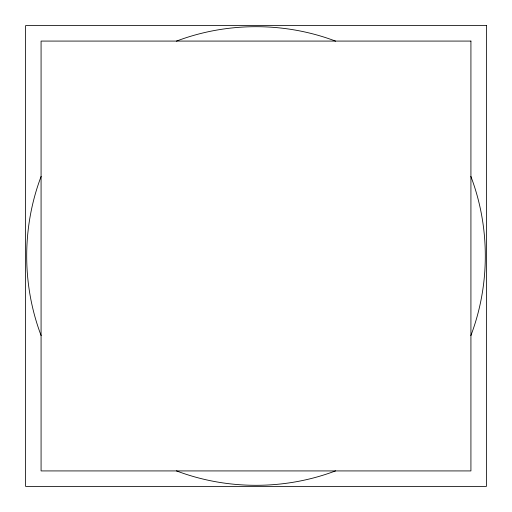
<?xml version="1.0" encoding="UTF-8"?>
<svg xmlns="http://www.w3.org/2000/svg" width="512" height="512" viewBox="0 0 512 512"><rect width="100%" height="100%" fill="white"/><g stroke="black" fill="none" stroke-linecap="round" stroke-linejoin="round"><path stroke-width="0.77" d="M41.139 176.39C21.875 227.104 21.875 284.896 41.139 335.61M470.861 335.61C490.125 284.896 490.125 227.104 470.861 176.39M176.39 41.139C227.104 21.875 284.896 21.875 335.61 41.139M335.61 470.861C284.896 490.125 227.104 490.125 176.39 470.861M486.4 25.6L25.6 25.6L25.6 486.4L486.4 486.4L486.4 25.6M470.925 41.075L41.075 41.075L41.075 470.925L470.925 470.925L470.925 41.075"/></g></svg>
